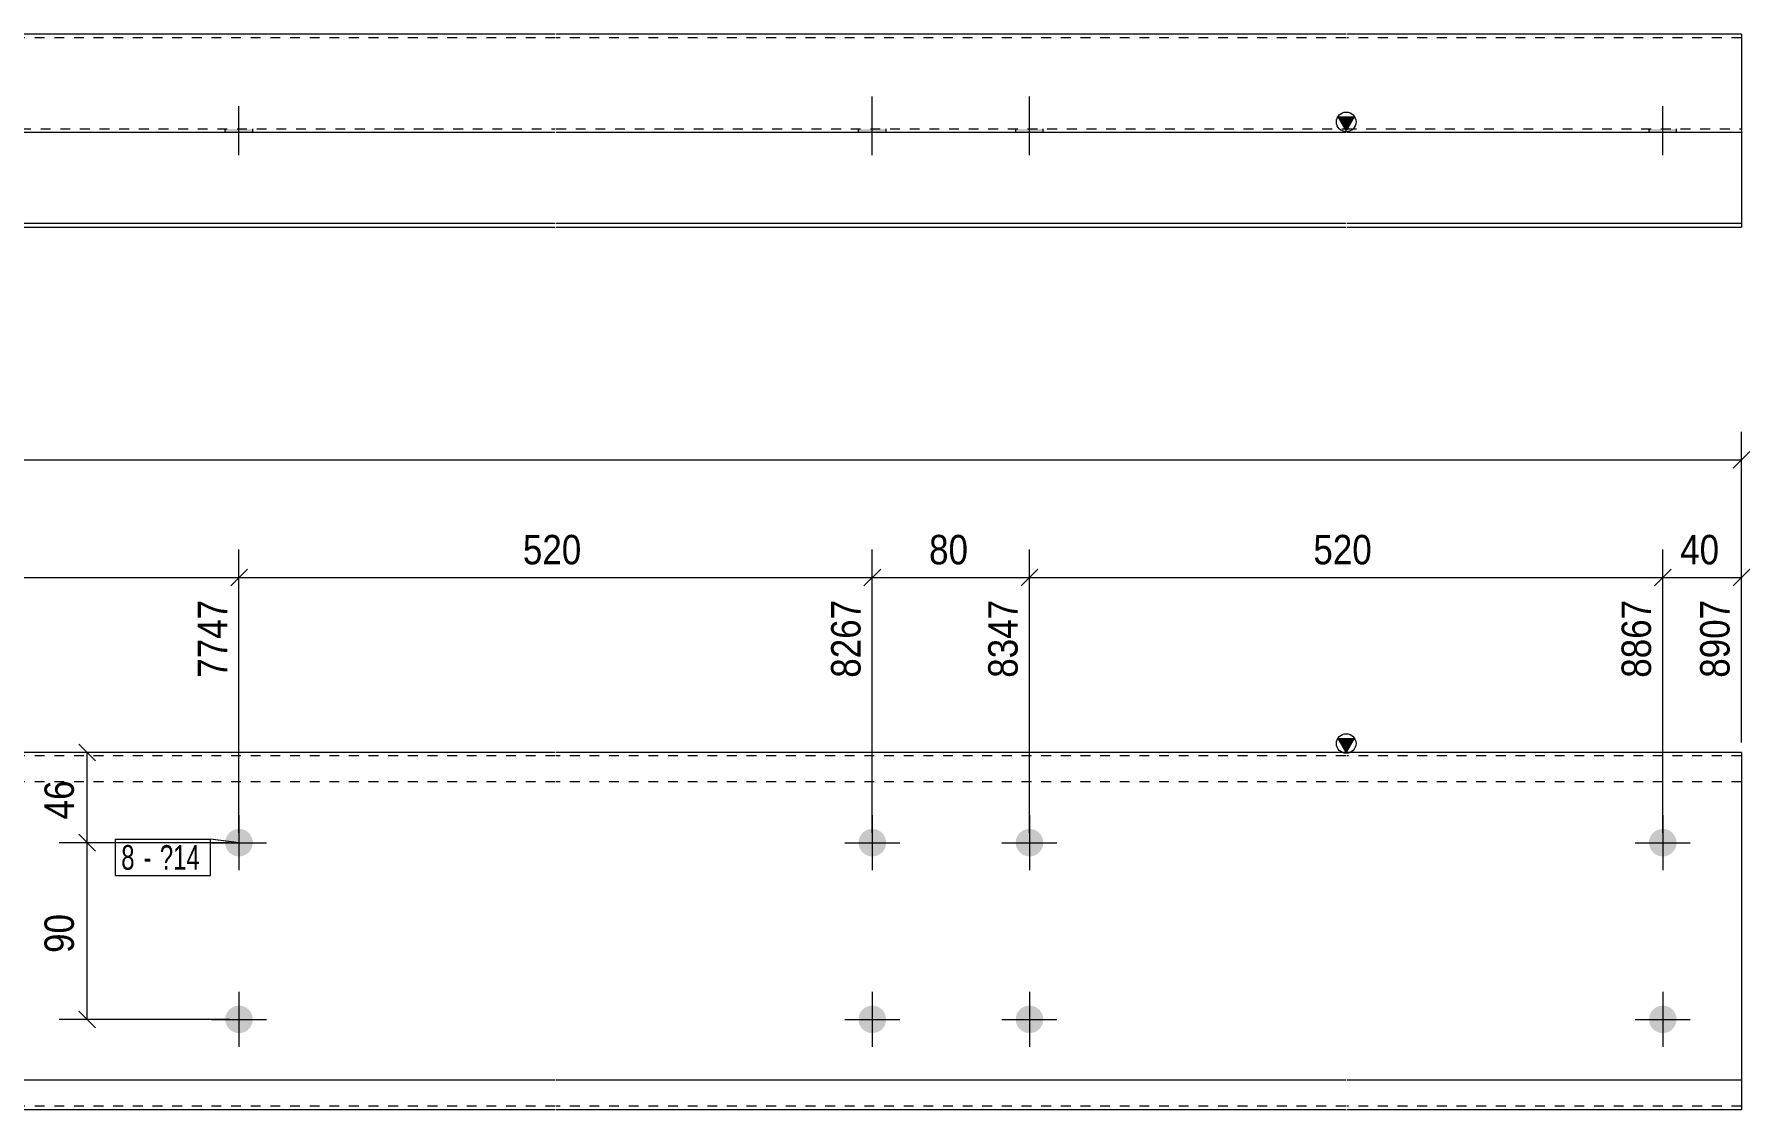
# Model space of a CAD drawing. Header units: millimetres. Extents: x 2 to 579, y 1 to 405.
# Drawn here: x 243.1 to 417.7, y 129.7 to 239.2 of the extents above; entities that cross this region are included whole.
import ezdxf

# ---------------------------------------------------------------- set-up
doc = ezdxf.new("R2010")
doc.units = ezdxf.units.MM
doc.linetypes.add('XKITLINE00', pattern=[0])
doc.linetypes.add('XKITLINE01', pattern=[4, 1, -1, 1, -1])
for name, color, linetype, lineweight in [('Bolt', 3, 'Continuous', 0), ('BoltMark', 7, 'Continuous', 0), ('Dimensions', 7, 'Continuous', 0), ('Part', 2, 'Continuous', 0)]:
    doc.layers.add(name, color=color, linetype=linetype, lineweight=lineweight)
doc.styles.add('ARIAL', font='ARIAL.TTF')
doc.styles.add('ARIAL_NARROW', font='ARIALN.TTF')

# ---------------------------------------------------------------- blocks, each defined once
blk = doc.blocks.new('*A4')
at = {"layer": 'Bolt'}
for points in [[(329.8, 156.88), (329.8, 156.84), (329.8, 156.81), (329.79, 156.77), (329.79, 156.74), (329.79, 156.7), (329.78, 156.67), (329.77, 156.64), (329.77, 156.6), (329.76, 156.57), (329.75, 156.54), (329.74, 156.5), (329.73, 156.47), (329.72, 156.44), (329.71, 156.41), (329.69, 156.37), (329.68, 156.34), (329.67, 156.31), (329.65, 156.28), (329.64, 156.25), (329.62, 156.22), (329.6, 156.19), (329.58, 156.16), (329.57, 156.13), (329.55, 156.1), (329.53, 156.08), (329.51, 156.05), (329.48, 156.02), (329.46, 156), (329.44, 155.97), (329.42, 155.94), (329.39, 155.92), (329.37, 155.9), (329.34, 155.87), (329.32, 155.85), (329.29, 155.83), (329.26, 155.81), (329.24, 155.79), (329.21, 155.77), (329.18, 155.75), (329.15, 155.73), (329.12, 155.71), (329.09, 155.69), (329.06, 155.68), (329.03, 155.66), (329, 155.64), (328.97, 155.63), (328.94, 155.62), (328.91, 155.6), (328.87, 155.59), (328.84, 155.58), (328.81, 155.57), (328.77, 155.56), (328.74, 155.55), (328.71, 155.54), (328.67, 155.54), (328.64, 155.53), (328.61, 155.53), (328.57, 155.52), (328.54, 155.52), (328.5, 155.51), (328.47, 155.51), (328.44, 155.51), (328.4, 155.51), (328.37, 155.51), (328.33, 155.51), (328.3, 155.51), (328.26, 155.52), (328.23, 155.52), (328.2, 155.53), (328.16, 155.53), (328.13, 155.54), (328.09, 155.54), (328.06, 155.55), (328.03, 155.56), (328, 155.57), (327.96, 155.58), (327.93, 155.59), (327.9, 155.6), (327.87, 155.62), (327.83, 155.63), (327.8, 155.64), (327.77, 155.66), (327.74, 155.68), (327.71, 155.69), (327.68, 155.71), (327.65, 155.73), (327.62, 155.75), (327.6, 155.77), (327.57, 155.79), (327.54, 155.81), (327.51, 155.83), (327.49, 155.85), (327.46, 155.87), (327.44, 155.9), (327.41, 155.92), (327.39, 155.94), (327.36, 155.97), (327.34, 156), (327.32, 156.02), (327.3, 156.05), (327.28, 156.08), (327.26, 156.1), (327.24, 156.13), (327.22, 156.16), (327.2, 156.19), (327.18, 156.22), (327.17, 156.25), (327.15, 156.28), (327.14, 156.31), (327.12, 156.34), (327.11, 156.37), (327.1, 156.41), (327.08, 156.44), (327.07, 156.47), (327.06, 156.5), (327.05, 156.54), (327.04, 156.57), (327.04, 156.6), (327.03, 156.64), (327.02, 156.67), (327.02, 156.7), (327.01, 156.74), (327.01, 156.77), (327.01, 156.81), (327, 156.84), (327, 156.88), (327, 156.91), (327, 156.94), (327, 156.98), (327.01, 157.01), (327.01, 157.05), (327.01, 157.08), (327.02, 157.12), (327.02, 157.15), (327.03, 157.18), (327.04, 157.22), (327.04, 157.25), (327.05, 157.28), (327.06, 157.32), (327.07, 157.35), (327.08, 157.38), (327.1, 157.41), (327.11, 157.45), (327.12, 157.48), (327.14, 157.51), (327.15, 157.54), (327.17, 157.57), (327.18, 157.6), (327.2, 157.63), (327.22, 157.66), (327.24, 157.69), (327.26, 157.72), (327.28, 157.74), (327.3, 157.77), (327.32, 157.8), (327.34, 157.82), (327.36, 157.85), (327.39, 157.88), (327.41, 157.9), (327.44, 157.92), (327.46, 157.95), (327.49, 157.97), (327.51, 157.99), (327.54, 158.01), (327.57, 158.03), (327.6, 158.05), (327.62, 158.07), (327.65, 158.09), (327.68, 158.11), (327.71, 158.13), (327.74, 158.14), (327.77, 158.16), (327.8, 158.18), (327.83, 158.19), (327.87, 158.2), (327.9, 158.22), (327.93, 158.23), (327.96, 158.24), (328, 158.25), (328.03, 158.26), (328.06, 158.27), (328.09, 158.28), (328.13, 158.28), (328.16, 158.29), (328.2, 158.29), (328.23, 158.3), (328.26, 158.3), (328.3, 158.31), (328.33, 158.31), (328.37, 158.31), (328.4, 158.31), (328.44, 158.31), (328.47, 158.31), (328.5, 158.31), (328.54, 158.3), (328.57, 158.3), (328.61, 158.29), (328.64, 158.29), (328.67, 158.28), (328.71, 158.28), (328.74, 158.27), (328.77, 158.26), (328.81, 158.25), (328.84, 158.24), (328.87, 158.23), (328.91, 158.22), (328.94, 158.2), (328.97, 158.19), (329, 158.18), (329.03, 158.16), (329.06, 158.14), (329.09, 158.13), (329.12, 158.11), (329.15, 158.09), (329.18, 158.07), (329.21, 158.05), (329.24, 158.03), (329.26, 158.01), (329.29, 157.99), (329.32, 157.97), (329.34, 157.95), (329.37, 157.92), (329.39, 157.9), (329.42, 157.88), (329.44, 157.85), (329.46, 157.82), (329.48, 157.8), (329.51, 157.77), (329.53, 157.74), (329.55, 157.72), (329.57, 157.69), (329.58, 157.66), (329.6, 157.63), (329.62, 157.6), (329.64, 157.57), (329.65, 157.54), (329.67, 157.51), (329.68, 157.48), (329.69, 157.45), (329.71, 157.41), (329.72, 157.38), (329.73, 157.35), (329.74, 157.32), (329.75, 157.28), (329.76, 157.25), (329.77, 157.22), (329.77, 157.18), (329.78, 157.15), (329.79, 157.12), (329.79, 157.08), (329.79, 157.05), (329.8, 157.01), (329.8, 156.98), (329.8, 156.94), (329.8, 156.91)], [(345.8, 156.88), (345.8, 156.84), (345.8, 156.81), (345.79, 156.77), (345.79, 156.74), (345.79, 156.7), (345.78, 156.67), (345.77, 156.64), (345.77, 156.6), (345.76, 156.57), (345.75, 156.54), (345.74, 156.5), (345.73, 156.47), (345.72, 156.44), (345.71, 156.41), (345.69, 156.37), (345.68, 156.34), (345.67, 156.31), (345.65, 156.28), (345.64, 156.25), (345.62, 156.22), (345.6, 156.19), (345.58, 156.16), (345.57, 156.13), (345.55, 156.1), (345.53, 156.08), (345.51, 156.05), (345.48, 156.02), (345.46, 156), (345.44, 155.97), (345.42, 155.94), (345.39, 155.92), (345.37, 155.9), (345.34, 155.87), (345.32, 155.85), (345.29, 155.83), (345.26, 155.81), (345.24, 155.79), (345.21, 155.77), (345.18, 155.75), (345.15, 155.73), (345.12, 155.71), (345.09, 155.69), (345.06, 155.68), (345.03, 155.66), (345, 155.64), (344.97, 155.63), (344.94, 155.62), (344.91, 155.6), (344.87, 155.59), (344.84, 155.58), (344.81, 155.57), (344.77, 155.56), (344.74, 155.55), (344.71, 155.54), (344.67, 155.54), (344.64, 155.53), (344.61, 155.53), (344.57, 155.52), (344.54, 155.52), (344.5, 155.51), (344.47, 155.51), (344.44, 155.51), (344.4, 155.51), (344.37, 155.51), (344.33, 155.51), (344.3, 155.51), (344.26, 155.52), (344.23, 155.52), (344.2, 155.53), (344.16, 155.53), (344.13, 155.54), (344.09, 155.54), (344.06, 155.55), (344.03, 155.56), (344, 155.57), (343.96, 155.58), (343.93, 155.59), (343.9, 155.6), (343.87, 155.62), (343.83, 155.63), (343.8, 155.64), (343.77, 155.66), (343.74, 155.68), (343.71, 155.69), (343.68, 155.71), (343.65, 155.73), (343.62, 155.75), (343.6, 155.77), (343.57, 155.79), (343.54, 155.81), (343.51, 155.83), (343.49, 155.85), (343.46, 155.87), (343.44, 155.9), (343.41, 155.92), (343.39, 155.94), (343.36, 155.97), (343.34, 156), (343.32, 156.02), (343.3, 156.05), (343.28, 156.08), (343.26, 156.1), (343.24, 156.13), (343.22, 156.16), (343.2, 156.19), (343.18, 156.22), (343.17, 156.25), (343.15, 156.28), (343.14, 156.31), (343.12, 156.34), (343.11, 156.37), (343.1, 156.41), (343.08, 156.44), (343.07, 156.47), (343.06, 156.5), (343.05, 156.54), (343.04, 156.57), (343.04, 156.6), (343.03, 156.64), (343.02, 156.67), (343.02, 156.7), (343.01, 156.74), (343.01, 156.77), (343.01, 156.81), (343, 156.84), (343, 156.88), (343, 156.91), (343, 156.94), (343, 156.98), (343.01, 157.01), (343.01, 157.05), (343.01, 157.08), (343.02, 157.12), (343.02, 157.15), (343.03, 157.18), (343.04, 157.22), (343.04, 157.25), (343.05, 157.28), (343.06, 157.32), (343.07, 157.35), (343.08, 157.38), (343.1, 157.41), (343.11, 157.45), (343.12, 157.48), (343.14, 157.51), (343.15, 157.54), (343.17, 157.57), (343.18, 157.6), (343.2, 157.63), (343.22, 157.66), (343.24, 157.69), (343.26, 157.72), (343.28, 157.74), (343.3, 157.77), (343.32, 157.8), (343.34, 157.82), (343.36, 157.85), (343.39, 157.88), (343.41, 157.9), (343.44, 157.92), (343.46, 157.95), (343.49, 157.97), (343.51, 157.99), (343.54, 158.01), (343.57, 158.03), (343.6, 158.05), (343.62, 158.07), (343.65, 158.09), (343.68, 158.11), (343.71, 158.13), (343.74, 158.14), (343.77, 158.16), (343.8, 158.18), (343.83, 158.19), (343.87, 158.2), (343.9, 158.22), (343.93, 158.23), (343.96, 158.24), (344, 158.25), (344.03, 158.26), (344.06, 158.27), (344.09, 158.28), (344.13, 158.28), (344.16, 158.29), (344.2, 158.29), (344.23, 158.3), (344.26, 158.3), (344.3, 158.31), (344.33, 158.31), (344.37, 158.31), (344.4, 158.31), (344.44, 158.31), (344.47, 158.31), (344.5, 158.31), (344.54, 158.3), (344.57, 158.3), (344.61, 158.29), (344.64, 158.29), (344.67, 158.28), (344.71, 158.28), (344.74, 158.27), (344.77, 158.26), (344.81, 158.25), (344.84, 158.24), (344.87, 158.23), (344.91, 158.22), (344.94, 158.2), (344.97, 158.19), (345, 158.18), (345.03, 158.16), (345.06, 158.14), (345.09, 158.13), (345.12, 158.11), (345.15, 158.09), (345.18, 158.07), (345.21, 158.05), (345.24, 158.03), (345.26, 158.01), (345.29, 157.99), (345.32, 157.97), (345.34, 157.95), (345.37, 157.92), (345.39, 157.9), (345.42, 157.88), (345.44, 157.85), (345.46, 157.82), (345.48, 157.8), (345.51, 157.77), (345.53, 157.74), (345.55, 157.72), (345.57, 157.69), (345.58, 157.66), (345.6, 157.63), (345.62, 157.6), (345.64, 157.57), (345.65, 157.54), (345.67, 157.51), (345.68, 157.48), (345.69, 157.45), (345.71, 157.41), (345.72, 157.38), (345.73, 157.35), (345.74, 157.32), (345.75, 157.28), (345.76, 157.25), (345.77, 157.22), (345.77, 157.18), (345.78, 157.15), (345.79, 157.12), (345.79, 157.08), (345.79, 157.05), (345.8, 157.01), (345.8, 156.98), (345.8, 156.94), (345.8, 156.91)], [(329.8, 138.88), (329.8, 138.84), (329.8, 138.81), (329.79, 138.77), (329.79, 138.74), (329.79, 138.7), (329.78, 138.67), (329.77, 138.64), (329.77, 138.6), (329.76, 138.57), (329.75, 138.54), (329.74, 138.5), (329.73, 138.47), (329.72, 138.44), (329.71, 138.41), (329.69, 138.37), (329.68, 138.34), (329.67, 138.31), (329.65, 138.28), (329.64, 138.25), (329.62, 138.22), (329.6, 138.19), (329.58, 138.16), (329.57, 138.13), (329.55, 138.1), (329.53, 138.08), (329.51, 138.05), (329.48, 138.02), (329.46, 138), (329.44, 137.97), (329.42, 137.94), (329.39, 137.92), (329.37, 137.9), (329.34, 137.87), (329.32, 137.85), (329.29, 137.83), (329.26, 137.81), (329.24, 137.79), (329.21, 137.77), (329.18, 137.75), (329.15, 137.73), (329.12, 137.71), (329.09, 137.69), (329.06, 137.68), (329.03, 137.66), (329, 137.64), (328.97, 137.63), (328.94, 137.62), (328.91, 137.6), (328.87, 137.59), (328.84, 137.58), (328.81, 137.57), (328.77, 137.56), (328.74, 137.55), (328.71, 137.54), (328.67, 137.54), (328.64, 137.53), (328.61, 137.53), (328.57, 137.52), (328.54, 137.52), (328.5, 137.51), (328.47, 137.51), (328.44, 137.51), (328.4, 137.51), (328.37, 137.51), (328.33, 137.51), (328.3, 137.51), (328.26, 137.52), (328.23, 137.52), (328.2, 137.53), (328.16, 137.53), (328.13, 137.54), (328.09, 137.54), (328.06, 137.55), (328.03, 137.56), (328, 137.57), (327.96, 137.58), (327.93, 137.59), (327.9, 137.6), (327.87, 137.62), (327.83, 137.63), (327.8, 137.64), (327.77, 137.66), (327.74, 137.68), (327.71, 137.69), (327.68, 137.71), (327.65, 137.73), (327.62, 137.75), (327.6, 137.77), (327.57, 137.79), (327.54, 137.81), (327.51, 137.83), (327.49, 137.85), (327.46, 137.87), (327.44, 137.9), (327.41, 137.92), (327.39, 137.94), (327.36, 137.97), (327.34, 138), (327.32, 138.02), (327.3, 138.05), (327.28, 138.08), (327.26, 138.1), (327.24, 138.13), (327.22, 138.16), (327.2, 138.19), (327.18, 138.22), (327.17, 138.25), (327.15, 138.28), (327.14, 138.31), (327.12, 138.34), (327.11, 138.37), (327.1, 138.41), (327.08, 138.44), (327.07, 138.47), (327.06, 138.5), (327.05, 138.54), (327.04, 138.57), (327.04, 138.6), (327.03, 138.64), (327.02, 138.67), (327.02, 138.7), (327.01, 138.74), (327.01, 138.77), (327.01, 138.81), (327, 138.84), (327, 138.88), (327, 138.91), (327, 138.94), (327, 138.98), (327.01, 139.01), (327.01, 139.05), (327.01, 139.08), (327.02, 139.12), (327.02, 139.15), (327.03, 139.18), (327.04, 139.22), (327.04, 139.25), (327.05, 139.28), (327.06, 139.32), (327.07, 139.35), (327.08, 139.38), (327.1, 139.41), (327.11, 139.45), (327.12, 139.48), (327.14, 139.51), (327.15, 139.54), (327.17, 139.57), (327.18, 139.6), (327.2, 139.63), (327.22, 139.66), (327.24, 139.69), (327.26, 139.72), (327.28, 139.74), (327.3, 139.77), (327.32, 139.8), (327.34, 139.82), (327.36, 139.85), (327.39, 139.88), (327.41, 139.9), (327.44, 139.92), (327.46, 139.95), (327.49, 139.97), (327.51, 139.99), (327.54, 140.01), (327.57, 140.03), (327.6, 140.05), (327.62, 140.07), (327.65, 140.09), (327.68, 140.11), (327.71, 140.13), (327.74, 140.14), (327.77, 140.16), (327.8, 140.18), (327.83, 140.19), (327.87, 140.2), (327.9, 140.22), (327.93, 140.23), (327.96, 140.24), (328, 140.25), (328.03, 140.26), (328.06, 140.27), (328.09, 140.28), (328.13, 140.28), (328.16, 140.29), (328.2, 140.29), (328.23, 140.3), (328.26, 140.3), (328.3, 140.31), (328.33, 140.31), (328.37, 140.31), (328.4, 140.31), (328.44, 140.31), (328.47, 140.31), (328.5, 140.31), (328.54, 140.3), (328.57, 140.3), (328.61, 140.29), (328.64, 140.29), (328.67, 140.28), (328.71, 140.28), (328.74, 140.27), (328.77, 140.26), (328.81, 140.25), (328.84, 140.24), (328.87, 140.23), (328.91, 140.22), (328.94, 140.2), (328.97, 140.19), (329, 140.18), (329.03, 140.16), (329.06, 140.14), (329.09, 140.13), (329.12, 140.11), (329.15, 140.09), (329.18, 140.07), (329.21, 140.05), (329.24, 140.03), (329.26, 140.01), (329.29, 139.99), (329.32, 139.97), (329.34, 139.95), (329.37, 139.92), (329.39, 139.9), (329.42, 139.88), (329.44, 139.85), (329.46, 139.82), (329.48, 139.8), (329.51, 139.77), (329.53, 139.74), (329.55, 139.72), (329.57, 139.69), (329.58, 139.66), (329.6, 139.63), (329.62, 139.6), (329.64, 139.57), (329.65, 139.54), (329.67, 139.51), (329.68, 139.48), (329.69, 139.45), (329.71, 139.41), (329.72, 139.38), (329.73, 139.35), (329.74, 139.32), (329.75, 139.28), (329.76, 139.25), (329.77, 139.22), (329.77, 139.18), (329.78, 139.15), (329.79, 139.12), (329.79, 139.08), (329.79, 139.05), (329.8, 139.01), (329.8, 138.98), (329.8, 138.94), (329.8, 138.91)], [(345.8, 138.88), (345.8, 138.84), (345.8, 138.81), (345.79, 138.77), (345.79, 138.74), (345.79, 138.7), (345.78, 138.67), (345.77, 138.64), (345.77, 138.6), (345.76, 138.57), (345.75, 138.54), (345.74, 138.5), (345.73, 138.47), (345.72, 138.44), (345.71, 138.41), (345.69, 138.37), (345.68, 138.34), (345.67, 138.31), (345.65, 138.28), (345.64, 138.25), (345.62, 138.22), (345.6, 138.19), (345.58, 138.16), (345.57, 138.13), (345.55, 138.1), (345.53, 138.08), (345.51, 138.05), (345.48, 138.02), (345.46, 138), (345.44, 137.97), (345.42, 137.94), (345.39, 137.92), (345.37, 137.9), (345.34, 137.87), (345.32, 137.85), (345.29, 137.83), (345.26, 137.81), (345.24, 137.79), (345.21, 137.77), (345.18, 137.75), (345.15, 137.73), (345.12, 137.71), (345.09, 137.69), (345.06, 137.68), (345.03, 137.66), (345, 137.64), (344.97, 137.63), (344.94, 137.62), (344.91, 137.6), (344.87, 137.59), (344.84, 137.58), (344.81, 137.57), (344.77, 137.56), (344.74, 137.55), (344.71, 137.54), (344.67, 137.54), (344.64, 137.53), (344.61, 137.53), (344.57, 137.52), (344.54, 137.52), (344.5, 137.51), (344.47, 137.51), (344.44, 137.51), (344.4, 137.51), (344.37, 137.51), (344.33, 137.51), (344.3, 137.51), (344.26, 137.52), (344.23, 137.52), (344.2, 137.53), (344.16, 137.53), (344.13, 137.54), (344.09, 137.54), (344.06, 137.55), (344.03, 137.56), (344, 137.57), (343.96, 137.58), (343.93, 137.59), (343.9, 137.6), (343.87, 137.62), (343.83, 137.63), (343.8, 137.64), (343.77, 137.66), (343.74, 137.68), (343.71, 137.69), (343.68, 137.71), (343.65, 137.73), (343.62, 137.75), (343.6, 137.77), (343.57, 137.79), (343.54, 137.81), (343.51, 137.83), (343.49, 137.85), (343.46, 137.87), (343.44, 137.9), (343.41, 137.92), (343.39, 137.94), (343.36, 137.97), (343.34, 138), (343.32, 138.02), (343.3, 138.05), (343.28, 138.08), (343.26, 138.1), (343.24, 138.13), (343.22, 138.16), (343.2, 138.19), (343.18, 138.22), (343.17, 138.25), (343.15, 138.28), (343.14, 138.31), (343.12, 138.34), (343.11, 138.37), (343.1, 138.41), (343.08, 138.44), (343.07, 138.47), (343.06, 138.5), (343.05, 138.54), (343.04, 138.57), (343.04, 138.6), (343.03, 138.64), (343.02, 138.67), (343.02, 138.7), (343.01, 138.74), (343.01, 138.77), (343.01, 138.81), (343, 138.84), (343, 138.88), (343, 138.91), (343, 138.94), (343, 138.98), (343.01, 139.01), (343.01, 139.05), (343.01, 139.08), (343.02, 139.12), (343.02, 139.15), (343.03, 139.18), (343.04, 139.22), (343.04, 139.25), (343.05, 139.28), (343.06, 139.32), (343.07, 139.35), (343.08, 139.38), (343.1, 139.41), (343.11, 139.45), (343.12, 139.48), (343.14, 139.51), (343.15, 139.54), (343.17, 139.57), (343.18, 139.6), (343.2, 139.63), (343.22, 139.66), (343.24, 139.69), (343.26, 139.72), (343.28, 139.74), (343.3, 139.77), (343.32, 139.8), (343.34, 139.82), (343.36, 139.85), (343.39, 139.88), (343.41, 139.9), (343.44, 139.92), (343.46, 139.95), (343.49, 139.97), (343.51, 139.99), (343.54, 140.01), (343.57, 140.03), (343.6, 140.05), (343.62, 140.07), (343.65, 140.09), (343.68, 140.11), (343.71, 140.13), (343.74, 140.14), (343.77, 140.16), (343.8, 140.18), (343.83, 140.19), (343.87, 140.2), (343.9, 140.22), (343.93, 140.23), (343.96, 140.24), (344, 140.25), (344.03, 140.26), (344.06, 140.27), (344.09, 140.28), (344.13, 140.28), (344.16, 140.29), (344.2, 140.29), (344.23, 140.3), (344.26, 140.3), (344.3, 140.31), (344.33, 140.31), (344.37, 140.31), (344.4, 140.31), (344.44, 140.31), (344.47, 140.31), (344.5, 140.31), (344.54, 140.3), (344.57, 140.3), (344.61, 140.29), (344.64, 140.29), (344.67, 140.28), (344.71, 140.28), (344.74, 140.27), (344.77, 140.26), (344.81, 140.25), (344.84, 140.24), (344.87, 140.23), (344.91, 140.22), (344.94, 140.2), (344.97, 140.19), (345, 140.18), (345.03, 140.16), (345.06, 140.14), (345.09, 140.13), (345.12, 140.11), (345.15, 140.09), (345.18, 140.07), (345.21, 140.05), (345.24, 140.03), (345.26, 140.01), (345.29, 139.99), (345.32, 139.97), (345.34, 139.95), (345.37, 139.92), (345.39, 139.9), (345.42, 139.88), (345.44, 139.85), (345.46, 139.82), (345.48, 139.8), (345.51, 139.77), (345.53, 139.74), (345.55, 139.72), (345.57, 139.69), (345.58, 139.66), (345.6, 139.63), (345.62, 139.6), (345.64, 139.57), (345.65, 139.54), (345.67, 139.51), (345.68, 139.48), (345.69, 139.45), (345.71, 139.41), (345.72, 139.38), (345.73, 139.35), (345.74, 139.32), (345.75, 139.28), (345.76, 139.25), (345.77, 139.22), (345.77, 139.18), (345.78, 139.15), (345.79, 139.12), (345.79, 139.08), (345.79, 139.05), (345.8, 139.01), (345.8, 138.98), (345.8, 138.94), (345.8, 138.91)]]:
    blk.add_hatch(color=3, dxfattribs=at).paths.add_polyline_path(points, flags=17)
at = {"layer": 'Bolt', "color": 3, "linetype": 'XKITLINE00', "lineweight": 0}
for p, q in [((328.4, 159.71), (328.4, 154.11)), ((344.4, 159.71), (344.4, 154.11)), ((325.6, 156.91), (331.2, 156.91)), ((341.6, 156.91), (347.2, 156.91)), ((328.4, 141.71), (328.4, 136.11)), ((344.4, 141.71), (344.4, 136.11)), ((325.6, 138.91), (331.2, 138.91)), ((341.6, 138.91), (347.2, 138.91))]:
    blk.add_line(p, q, dxfattribs=at)
blk = doc.blocks.new('*A5')
at = {"layer": 'Bolt'}
for points in [[(265.31, 156.88), (265.31, 156.84), (265.31, 156.81), (265.31, 156.77), (265.3, 156.74), (265.3, 156.7), (265.29, 156.67), (265.29, 156.64), (265.28, 156.6), (265.27, 156.57), (265.26, 156.54), (265.25, 156.5), (265.24, 156.47), (265.23, 156.44), (265.22, 156.41), (265.21, 156.37), (265.19, 156.34), (265.18, 156.31), (265.16, 156.28), (265.15, 156.25), (265.13, 156.22), (265.11, 156.19), (265.1, 156.16), (265.08, 156.13), (265.06, 156.1), (265.04, 156.08), (265.02, 156.05), (265, 156.02), (264.97, 156), (264.95, 155.97), (264.93, 155.94), (264.9, 155.92), (264.88, 155.9), (264.85, 155.87), (264.83, 155.85), (264.8, 155.83), (264.77, 155.81), (264.75, 155.79), (264.72, 155.77), (264.69, 155.75), (264.66, 155.73), (264.63, 155.71), (264.6, 155.69), (264.57, 155.68), (264.54, 155.66), (264.51, 155.64), (264.48, 155.63), (264.45, 155.62), (264.42, 155.6), (264.39, 155.59), (264.35, 155.58), (264.32, 155.57), (264.29, 155.56), (264.25, 155.55), (264.22, 155.54), (264.19, 155.54), (264.15, 155.53), (264.12, 155.53), (264.08, 155.52), (264.05, 155.52), (264.02, 155.51), (263.98, 155.51), (263.95, 155.51), (263.91, 155.51), (263.88, 155.51), (263.84, 155.51), (263.81, 155.51), (263.78, 155.52), (263.74, 155.52), (263.71, 155.53), (263.67, 155.53), (263.64, 155.54), (263.61, 155.54), (263.57, 155.55), (263.54, 155.56), (263.51, 155.57), (263.47, 155.58), (263.44, 155.59), (263.41, 155.6), (263.38, 155.62), (263.35, 155.63), (263.31, 155.64), (263.28, 155.66), (263.25, 155.68), (263.22, 155.69), (263.19, 155.71), (263.16, 155.73), (263.14, 155.75), (263.11, 155.77), (263.08, 155.79), (263.05, 155.81), (263.03, 155.83), (263, 155.85), (262.97, 155.87), (262.95, 155.9), (262.92, 155.92), (262.9, 155.94), (262.88, 155.97), (262.85, 156), (262.83, 156.02), (262.81, 156.05), (262.79, 156.08), (262.77, 156.1), (262.75, 156.13), (262.73, 156.16), (262.71, 156.19), (262.7, 156.22), (262.68, 156.25), (262.66, 156.28), (262.65, 156.31), (262.63, 156.34), (262.62, 156.37), (262.61, 156.41), (262.6, 156.44), (262.58, 156.47), (262.57, 156.5), (262.56, 156.54), (262.56, 156.57), (262.55, 156.6), (262.54, 156.64), (262.53, 156.67), (262.53, 156.7), (262.52, 156.74), (262.52, 156.77), (262.52, 156.81), (262.52, 156.84), (262.51, 156.88), (262.51, 156.91), (262.51, 156.94), (262.52, 156.98), (262.52, 157.01), (262.52, 157.05), (262.52, 157.08), (262.53, 157.12), (262.53, 157.15), (262.54, 157.18), (262.55, 157.22), (262.56, 157.25), (262.56, 157.28), (262.57, 157.32), (262.58, 157.35), (262.6, 157.38), (262.61, 157.41), (262.62, 157.45), (262.63, 157.48), (262.65, 157.51), (262.66, 157.54), (262.68, 157.57), (262.7, 157.6), (262.71, 157.63), (262.73, 157.66), (262.75, 157.69), (262.77, 157.72), (262.79, 157.74), (262.81, 157.77), (262.83, 157.8), (262.85, 157.82), (262.88, 157.85), (262.9, 157.88), (262.92, 157.9), (262.95, 157.92), (262.97, 157.95), (263, 157.97), (263.03, 157.99), (263.05, 158.01), (263.08, 158.03), (263.11, 158.05), (263.14, 158.07), (263.16, 158.09), (263.19, 158.11), (263.22, 158.13), (263.25, 158.14), (263.28, 158.16), (263.31, 158.18), (263.35, 158.19), (263.38, 158.2), (263.41, 158.22), (263.44, 158.23), (263.47, 158.24), (263.51, 158.25), (263.54, 158.26), (263.57, 158.27), (263.61, 158.28), (263.64, 158.28), (263.67, 158.29), (263.71, 158.29), (263.74, 158.3), (263.78, 158.3), (263.81, 158.31), (263.84, 158.31), (263.88, 158.31), (263.91, 158.31), (263.95, 158.31), (263.98, 158.31), (264.02, 158.31), (264.05, 158.3), (264.08, 158.3), (264.12, 158.29), (264.15, 158.29), (264.19, 158.28), (264.22, 158.28), (264.25, 158.27), (264.29, 158.26), (264.32, 158.25), (264.35, 158.24), (264.39, 158.23), (264.42, 158.22), (264.45, 158.2), (264.48, 158.19), (264.51, 158.18), (264.54, 158.16), (264.57, 158.14), (264.6, 158.13), (264.63, 158.11), (264.66, 158.09), (264.69, 158.07), (264.72, 158.05), (264.75, 158.03), (264.77, 158.01), (264.8, 157.99), (264.83, 157.97), (264.85, 157.95), (264.88, 157.92), (264.9, 157.9), (264.93, 157.88), (264.95, 157.85), (264.97, 157.82), (265, 157.8), (265.02, 157.77), (265.04, 157.74), (265.06, 157.72), (265.08, 157.69), (265.1, 157.66), (265.11, 157.63), (265.13, 157.6), (265.15, 157.57), (265.16, 157.54), (265.18, 157.51), (265.19, 157.48), (265.21, 157.45), (265.22, 157.41), (265.23, 157.38), (265.24, 157.35), (265.25, 157.32), (265.26, 157.28), (265.27, 157.25), (265.28, 157.22), (265.29, 157.18), (265.29, 157.15), (265.3, 157.12), (265.3, 157.08), (265.31, 157.05), (265.31, 157.01), (265.31, 156.98), (265.31, 156.94), (265.31, 156.91)], [(410.29, 156.88), (410.29, 156.84), (410.29, 156.81), (410.28, 156.77), (410.28, 156.74), (410.27, 156.7), (410.27, 156.67), (410.26, 156.64), (410.26, 156.6), (410.25, 156.57), (410.24, 156.54), (410.23, 156.5), (410.22, 156.47), (410.21, 156.44), (410.2, 156.41), (410.18, 156.37), (410.17, 156.34), (410.15, 156.31), (410.14, 156.28), (410.12, 156.25), (410.11, 156.22), (410.09, 156.19), (410.07, 156.16), (410.05, 156.13), (410.03, 156.1), (410.01, 156.08), (409.99, 156.05), (409.97, 156.02), (409.95, 156), (409.93, 155.97), (409.9, 155.94), (409.88, 155.92), (409.85, 155.9), (409.83, 155.87), (409.8, 155.85), (409.78, 155.83), (409.75, 155.81), (409.72, 155.79), (409.7, 155.77), (409.67, 155.75), (409.64, 155.73), (409.61, 155.71), (409.58, 155.69), (409.55, 155.68), (409.52, 155.66), (409.49, 155.64), (409.46, 155.63), (409.43, 155.62), (409.39, 155.6), (409.36, 155.59), (409.33, 155.58), (409.3, 155.57), (409.26, 155.56), (409.23, 155.55), (409.2, 155.54), (409.16, 155.54), (409.13, 155.53), (409.09, 155.53), (409.06, 155.52), (409.03, 155.52), (408.99, 155.51), (408.96, 155.51), (408.92, 155.51), (408.89, 155.51), (408.85, 155.51), (408.82, 155.51), (408.79, 155.51), (408.75, 155.52), (408.72, 155.52), (408.68, 155.53), (408.65, 155.53), (408.62, 155.54), (408.58, 155.54), (408.55, 155.55), (408.52, 155.56), (408.48, 155.57), (408.45, 155.58), (408.42, 155.59), (408.39, 155.6), (408.35, 155.62), (408.32, 155.63), (408.29, 155.64), (408.26, 155.66), (408.23, 155.68), (408.2, 155.69), (408.17, 155.71), (408.14, 155.73), (408.11, 155.75), (408.08, 155.77), (408.06, 155.79), (408.03, 155.81), (408, 155.83), (407.97, 155.85), (407.95, 155.87), (407.92, 155.9), (407.9, 155.92), (407.88, 155.94), (407.85, 155.97), (407.83, 156), (407.81, 156.02), (407.79, 156.05), (407.76, 156.08), (407.74, 156.1), (407.73, 156.13), (407.71, 156.16), (407.69, 156.19), (407.67, 156.22), (407.65, 156.25), (407.64, 156.28), (407.62, 156.31), (407.61, 156.34), (407.6, 156.37), (407.58, 156.41), (407.57, 156.44), (407.56, 156.47), (407.55, 156.5), (407.54, 156.54), (407.53, 156.57), (407.52, 156.6), (407.52, 156.64), (407.51, 156.67), (407.5, 156.7), (407.5, 156.74), (407.5, 156.77), (407.49, 156.81), (407.49, 156.84), (407.49, 156.88), (407.49, 156.91), (407.49, 156.94), (407.49, 156.98), (407.49, 157.01), (407.5, 157.05), (407.5, 157.08), (407.5, 157.12), (407.51, 157.15), (407.52, 157.18), (407.52, 157.22), (407.53, 157.25), (407.54, 157.28), (407.55, 157.32), (407.56, 157.35), (407.57, 157.38), (407.58, 157.41), (407.6, 157.45), (407.61, 157.48), (407.62, 157.51), (407.64, 157.54), (407.65, 157.57), (407.67, 157.6), (407.69, 157.63), (407.71, 157.66), (407.73, 157.69), (407.74, 157.72), (407.76, 157.74), (407.79, 157.77), (407.81, 157.8), (407.83, 157.82), (407.85, 157.85), (407.88, 157.88), (407.9, 157.9), (407.92, 157.92), (407.95, 157.95), (407.97, 157.97), (408, 157.99), (408.03, 158.01), (408.06, 158.03), (408.08, 158.05), (408.11, 158.07), (408.14, 158.09), (408.17, 158.11), (408.2, 158.13), (408.23, 158.14), (408.26, 158.16), (408.29, 158.18), (408.32, 158.19), (408.35, 158.2), (408.39, 158.22), (408.42, 158.23), (408.45, 158.24), (408.48, 158.25), (408.52, 158.26), (408.55, 158.27), (408.58, 158.28), (408.62, 158.28), (408.65, 158.29), (408.68, 158.29), (408.72, 158.3), (408.75, 158.3), (408.79, 158.31), (408.82, 158.31), (408.85, 158.31), (408.89, 158.31), (408.92, 158.31), (408.96, 158.31), (408.99, 158.31), (409.03, 158.3), (409.06, 158.3), (409.09, 158.29), (409.13, 158.29), (409.16, 158.28), (409.2, 158.28), (409.23, 158.27), (409.26, 158.26), (409.3, 158.25), (409.33, 158.24), (409.36, 158.23), (409.39, 158.22), (409.43, 158.2), (409.46, 158.19), (409.49, 158.18), (409.52, 158.16), (409.55, 158.14), (409.58, 158.13), (409.61, 158.11), (409.64, 158.09), (409.67, 158.07), (409.7, 158.05), (409.72, 158.03), (409.75, 158.01), (409.78, 157.99), (409.8, 157.97), (409.83, 157.95), (409.85, 157.92), (409.88, 157.9), (409.9, 157.88), (409.93, 157.85), (409.95, 157.82), (409.97, 157.8), (409.99, 157.77), (410.01, 157.74), (410.03, 157.72), (410.05, 157.69), (410.07, 157.66), (410.09, 157.63), (410.11, 157.6), (410.12, 157.57), (410.14, 157.54), (410.15, 157.51), (410.17, 157.48), (410.18, 157.45), (410.2, 157.41), (410.21, 157.38), (410.22, 157.35), (410.23, 157.32), (410.24, 157.28), (410.25, 157.25), (410.26, 157.22), (410.26, 157.18), (410.27, 157.15), (410.27, 157.12), (410.28, 157.08), (410.28, 157.05), (410.29, 157.01), (410.29, 156.98), (410.29, 156.94), (410.29, 156.91)], [(265.31, 138.88), (265.31, 138.84), (265.31, 138.81), (265.31, 138.77), (265.3, 138.74), (265.3, 138.7), (265.29, 138.67), (265.29, 138.64), (265.28, 138.6), (265.27, 138.57), (265.26, 138.54), (265.25, 138.5), (265.24, 138.47), (265.23, 138.44), (265.22, 138.41), (265.21, 138.37), (265.19, 138.34), (265.18, 138.31), (265.16, 138.28), (265.15, 138.25), (265.13, 138.22), (265.11, 138.19), (265.1, 138.16), (265.08, 138.13), (265.06, 138.1), (265.04, 138.08), (265.02, 138.05), (265, 138.02), (264.97, 138), (264.95, 137.97), (264.93, 137.94), (264.9, 137.92), (264.88, 137.9), (264.85, 137.87), (264.83, 137.85), (264.8, 137.83), (264.77, 137.81), (264.75, 137.79), (264.72, 137.77), (264.69, 137.75), (264.66, 137.73), (264.63, 137.71), (264.6, 137.69), (264.57, 137.68), (264.54, 137.66), (264.51, 137.64), (264.48, 137.63), (264.45, 137.62), (264.42, 137.6), (264.39, 137.59), (264.35, 137.58), (264.32, 137.57), (264.29, 137.56), (264.25, 137.55), (264.22, 137.54), (264.19, 137.54), (264.15, 137.53), (264.12, 137.53), (264.08, 137.52), (264.05, 137.52), (264.02, 137.51), (263.98, 137.51), (263.95, 137.51), (263.91, 137.51), (263.88, 137.51), (263.84, 137.51), (263.81, 137.51), (263.78, 137.52), (263.74, 137.52), (263.71, 137.53), (263.67, 137.53), (263.64, 137.54), (263.61, 137.54), (263.57, 137.55), (263.54, 137.56), (263.51, 137.57), (263.47, 137.58), (263.44, 137.59), (263.41, 137.6), (263.38, 137.62), (263.35, 137.63), (263.31, 137.64), (263.28, 137.66), (263.25, 137.68), (263.22, 137.69), (263.19, 137.71), (263.16, 137.73), (263.14, 137.75), (263.11, 137.77), (263.08, 137.79), (263.05, 137.81), (263.03, 137.83), (263, 137.85), (262.97, 137.87), (262.95, 137.9), (262.92, 137.92), (262.9, 137.94), (262.88, 137.97), (262.85, 138), (262.83, 138.02), (262.81, 138.05), (262.79, 138.08), (262.77, 138.1), (262.75, 138.13), (262.73, 138.16), (262.71, 138.19), (262.7, 138.22), (262.68, 138.25), (262.66, 138.28), (262.65, 138.31), (262.63, 138.34), (262.62, 138.37), (262.61, 138.41), (262.6, 138.44), (262.58, 138.47), (262.57, 138.5), (262.56, 138.54), (262.56, 138.57), (262.55, 138.6), (262.54, 138.64), (262.53, 138.67), (262.53, 138.7), (262.52, 138.74), (262.52, 138.77), (262.52, 138.81), (262.52, 138.84), (262.51, 138.88), (262.51, 138.91), (262.51, 138.94), (262.52, 138.98), (262.52, 139.01), (262.52, 139.05), (262.52, 139.08), (262.53, 139.12), (262.53, 139.15), (262.54, 139.18), (262.55, 139.22), (262.56, 139.25), (262.56, 139.28), (262.57, 139.32), (262.58, 139.35), (262.6, 139.38), (262.61, 139.41), (262.62, 139.45), (262.63, 139.48), (262.65, 139.51), (262.66, 139.54), (262.68, 139.57), (262.7, 139.6), (262.71, 139.63), (262.73, 139.66), (262.75, 139.69), (262.77, 139.72), (262.79, 139.74), (262.81, 139.77), (262.83, 139.8), (262.85, 139.82), (262.88, 139.85), (262.9, 139.88), (262.92, 139.9), (262.95, 139.92), (262.97, 139.95), (263, 139.97), (263.03, 139.99), (263.05, 140.01), (263.08, 140.03), (263.11, 140.05), (263.14, 140.07), (263.16, 140.09), (263.19, 140.11), (263.22, 140.13), (263.25, 140.14), (263.28, 140.16), (263.31, 140.18), (263.35, 140.19), (263.38, 140.2), (263.41, 140.22), (263.44, 140.23), (263.47, 140.24), (263.51, 140.25), (263.54, 140.26), (263.57, 140.27), (263.61, 140.28), (263.64, 140.28), (263.67, 140.29), (263.71, 140.29), (263.74, 140.3), (263.78, 140.3), (263.81, 140.31), (263.84, 140.31), (263.88, 140.31), (263.91, 140.31), (263.95, 140.31), (263.98, 140.31), (264.02, 140.31), (264.05, 140.3), (264.08, 140.3), (264.12, 140.29), (264.15, 140.29), (264.19, 140.28), (264.22, 140.28), (264.25, 140.27), (264.29, 140.26), (264.32, 140.25), (264.35, 140.24), (264.39, 140.23), (264.42, 140.22), (264.45, 140.2), (264.48, 140.19), (264.51, 140.18), (264.54, 140.16), (264.57, 140.14), (264.6, 140.13), (264.63, 140.11), (264.66, 140.09), (264.69, 140.07), (264.72, 140.05), (264.75, 140.03), (264.77, 140.01), (264.8, 139.99), (264.83, 139.97), (264.85, 139.95), (264.88, 139.92), (264.9, 139.9), (264.93, 139.88), (264.95, 139.85), (264.97, 139.82), (265, 139.8), (265.02, 139.77), (265.04, 139.74), (265.06, 139.72), (265.08, 139.69), (265.1, 139.66), (265.11, 139.63), (265.13, 139.6), (265.15, 139.57), (265.16, 139.54), (265.18, 139.51), (265.19, 139.48), (265.21, 139.45), (265.22, 139.41), (265.23, 139.38), (265.24, 139.35), (265.25, 139.32), (265.26, 139.28), (265.27, 139.25), (265.28, 139.22), (265.29, 139.18), (265.29, 139.15), (265.3, 139.12), (265.3, 139.08), (265.31, 139.05), (265.31, 139.01), (265.31, 138.98), (265.31, 138.94), (265.31, 138.91)], [(410.29, 138.88), (410.29, 138.84), (410.29, 138.81), (410.28, 138.77), (410.28, 138.74), (410.27, 138.7), (410.27, 138.67), (410.26, 138.64), (410.26, 138.6), (410.25, 138.57), (410.24, 138.54), (410.23, 138.5), (410.22, 138.47), (410.21, 138.44), (410.2, 138.41), (410.18, 138.37), (410.17, 138.34), (410.15, 138.31), (410.14, 138.28), (410.12, 138.25), (410.11, 138.22), (410.09, 138.19), (410.07, 138.16), (410.05, 138.13), (410.03, 138.1), (410.01, 138.08), (409.99, 138.05), (409.97, 138.02), (409.95, 138), (409.93, 137.97), (409.9, 137.94), (409.88, 137.92), (409.85, 137.9), (409.83, 137.87), (409.8, 137.85), (409.78, 137.83), (409.75, 137.81), (409.72, 137.79), (409.7, 137.77), (409.67, 137.75), (409.64, 137.73), (409.61, 137.71), (409.58, 137.69), (409.55, 137.68), (409.52, 137.66), (409.49, 137.64), (409.46, 137.63), (409.43, 137.62), (409.39, 137.6), (409.36, 137.59), (409.33, 137.58), (409.3, 137.57), (409.26, 137.56), (409.23, 137.55), (409.2, 137.54), (409.16, 137.54), (409.13, 137.53), (409.09, 137.53), (409.06, 137.52), (409.03, 137.52), (408.99, 137.51), (408.96, 137.51), (408.92, 137.51), (408.89, 137.51), (408.85, 137.51), (408.82, 137.51), (408.79, 137.51), (408.75, 137.52), (408.72, 137.52), (408.68, 137.53), (408.65, 137.53), (408.62, 137.54), (408.58, 137.54), (408.55, 137.55), (408.52, 137.56), (408.48, 137.57), (408.45, 137.58), (408.42, 137.59), (408.39, 137.6), (408.35, 137.62), (408.32, 137.63), (408.29, 137.64), (408.26, 137.66), (408.23, 137.68), (408.2, 137.69), (408.17, 137.71), (408.14, 137.73), (408.11, 137.75), (408.08, 137.77), (408.06, 137.79), (408.03, 137.81), (408, 137.83), (407.97, 137.85), (407.95, 137.87), (407.92, 137.9), (407.9, 137.92), (407.88, 137.94), (407.85, 137.97), (407.83, 138), (407.81, 138.02), (407.79, 138.05), (407.76, 138.08), (407.74, 138.1), (407.73, 138.13), (407.71, 138.16), (407.69, 138.19), (407.67, 138.22), (407.65, 138.25), (407.64, 138.28), (407.62, 138.31), (407.61, 138.34), (407.6, 138.37), (407.58, 138.41), (407.57, 138.44), (407.56, 138.47), (407.55, 138.5), (407.54, 138.54), (407.53, 138.57), (407.52, 138.6), (407.52, 138.64), (407.51, 138.67), (407.5, 138.7), (407.5, 138.74), (407.5, 138.77), (407.49, 138.81), (407.49, 138.84), (407.49, 138.88), (407.49, 138.91), (407.49, 138.94), (407.49, 138.98), (407.49, 139.01), (407.5, 139.05), (407.5, 139.08), (407.5, 139.12), (407.51, 139.15), (407.52, 139.18), (407.52, 139.22), (407.53, 139.25), (407.54, 139.28), (407.55, 139.32), (407.56, 139.35), (407.57, 139.38), (407.58, 139.41), (407.6, 139.45), (407.61, 139.48), (407.62, 139.51), (407.64, 139.54), (407.65, 139.57), (407.67, 139.6), (407.69, 139.63), (407.71, 139.66), (407.73, 139.69), (407.74, 139.72), (407.76, 139.74), (407.79, 139.77), (407.81, 139.8), (407.83, 139.82), (407.85, 139.85), (407.88, 139.88), (407.9, 139.9), (407.92, 139.92), (407.95, 139.95), (407.97, 139.97), (408, 139.99), (408.03, 140.01), (408.06, 140.03), (408.08, 140.05), (408.11, 140.07), (408.14, 140.09), (408.17, 140.11), (408.2, 140.13), (408.23, 140.14), (408.26, 140.16), (408.29, 140.18), (408.32, 140.19), (408.35, 140.2), (408.39, 140.22), (408.42, 140.23), (408.45, 140.24), (408.48, 140.25), (408.52, 140.26), (408.55, 140.27), (408.58, 140.28), (408.62, 140.28), (408.65, 140.29), (408.68, 140.29), (408.72, 140.3), (408.75, 140.3), (408.79, 140.31), (408.82, 140.31), (408.85, 140.31), (408.89, 140.31), (408.92, 140.31), (408.96, 140.31), (408.99, 140.31), (409.03, 140.3), (409.06, 140.3), (409.09, 140.29), (409.13, 140.29), (409.16, 140.28), (409.2, 140.28), (409.23, 140.27), (409.26, 140.26), (409.3, 140.25), (409.33, 140.24), (409.36, 140.23), (409.39, 140.22), (409.43, 140.2), (409.46, 140.19), (409.49, 140.18), (409.52, 140.16), (409.55, 140.14), (409.58, 140.13), (409.61, 140.11), (409.64, 140.09), (409.67, 140.07), (409.7, 140.05), (409.72, 140.03), (409.75, 140.01), (409.78, 139.99), (409.8, 139.97), (409.83, 139.95), (409.85, 139.92), (409.88, 139.9), (409.9, 139.88), (409.93, 139.85), (409.95, 139.82), (409.97, 139.8), (409.99, 139.77), (410.01, 139.74), (410.03, 139.72), (410.05, 139.69), (410.07, 139.66), (410.09, 139.63), (410.11, 139.6), (410.12, 139.57), (410.14, 139.54), (410.15, 139.51), (410.17, 139.48), (410.18, 139.45), (410.2, 139.41), (410.21, 139.38), (410.22, 139.35), (410.23, 139.32), (410.24, 139.28), (410.25, 139.25), (410.26, 139.22), (410.26, 139.18), (410.27, 139.15), (410.27, 139.12), (410.28, 139.08), (410.28, 139.05), (410.29, 139.01), (410.29, 138.98), (410.29, 138.94), (410.29, 138.91)]]:
    blk.add_hatch(color=3, dxfattribs=at).paths.add_polyline_path(points, flags=17)
at = {"layer": 'Bolt', "color": 3, "linetype": 'XKITLINE00', "lineweight": 0}
for p, q in [((263.91, 159.71), (263.91, 154.11)), ((408.89, 159.71), (408.89, 154.11)), ((261.11, 156.91), (266.71, 156.91)), ((406.09, 156.91), (411.69, 156.91)), ((263.91, 141.71), (263.91, 136.11)), ((408.89, 141.71), (408.89, 136.11)), ((261.11, 138.91), (266.71, 138.91)), ((406.09, 138.91), (411.69, 138.91))]:
    blk.add_line(p, q, dxfattribs=at)
blk = doc.blocks.new('*A6')
at = {"layer": 'Part'}
blk.add_hatch(color=2, dxfattribs=at).paths.add_polyline_path([(375.85, 167.51), (377.45, 167.51), (376.65, 166.11)], flags=17)
at = {"layer": 'Part', "color": 2, "linetype": 'XKITLINE00', "lineweight": 0}
for p, q in [((296.11, 166.11), (231.72, 166.11)), ((376.6, 166.11), (296.21, 166.11)), ((376.65, 166.11), (375.85, 167.51)), ((375.85, 167.51), (377.45, 167.51)), ((377.45, 167.51), (376.65, 166.11)), ((416.89, 166.11), (376.7, 166.11)), ((416.89, 166.11), (416.89, 129.71)), ((296.11, 132.71), (231.72, 132.71)), ((376.6, 132.71), (296.21, 132.71)), ((416.89, 132.71), (376.7, 132.71)), ((296.11, 129.71), (231.72, 129.71)), ((376.6, 129.71), (296.21, 129.71)), ((416.89, 129.71), (376.7, 129.71))]:
    blk.add_line(p, q, dxfattribs=at)
at = {"layer": 'Part', "color": 7, "linetype": 'XKITLINE01', "lineweight": 0}
for p, q in [((296.11, 165.75), (231.72, 165.75)), ((376.6, 165.75), (296.21, 165.75)), ((416.89, 165.75), (376.7, 165.75)), ((296.11, 163.11), (231.72, 163.11)), ((376.6, 163.11), (296.21, 163.11)), ((416.89, 163.11), (376.7, 163.11)), ((296.11, 130.07), (231.72, 130.07)), ((376.6, 130.07), (296.21, 130.07)), ((416.89, 130.07), (376.7, 130.07))]:
    blk.add_line(p, q, dxfattribs=at)
at = {"layer": 'Part', "color": 2, "linetype": 'XKITLINE00', "lineweight": 0}
blk.add_circle((376.65, 167.01), 1, dxfattribs=at)
blk = doc.blocks.new('*A10')
at = {"layer": 'Bolt'}
for points in [[(329.8, 229.61), (329.8, 229.25), (327, 229.25), (327, 229.61)], [(329.8, 229.61), (329.8, 229.25), (327, 229.25), (327, 229.61)], [(345.8, 229.61), (345.8, 229.25), (343, 229.25), (343, 229.61)], [(345.8, 229.61), (345.8, 229.25), (343, 229.25), (343, 229.61)]]:
    blk.add_hatch(color=3, dxfattribs=at).paths.add_polyline_path(points, flags=17)
at = {"layer": 'Bolt', "color": 3, "linetype": 'XKITLINE00', "lineweight": 0}
for p, q in [((328.4, 226.93), (328.4, 232.93)), ((328.4, 226.93), (328.4, 232.93)), ((344.4, 226.93), (344.4, 232.93)), ((344.4, 226.93), (344.4, 232.93)), ((327, 229.25), (327, 229.61)), ((327, 229.25), (327, 229.61)), ((329.8, 229.25), (329.8, 229.61)), ((329.8, 229.25), (329.8, 229.61)), ((343, 229.25), (343, 229.61)), ((343, 229.25), (343, 229.61)), ((345.8, 229.25), (345.8, 229.61)), ((345.8, 229.25), (345.8, 229.61))]:
    blk.add_line(p, q, dxfattribs=at)
blk = doc.blocks.new('*A11')
at = {"layer": 'Bolt'}
for points in [[(265.31, 229.61), (265.31, 229.25), (262.51, 229.25), (262.51, 229.61)], [(265.31, 229.61), (265.31, 229.25), (262.51, 229.25), (262.51, 229.61)], [(410.29, 229.61), (410.29, 229.25), (407.49, 229.25), (407.49, 229.61)], [(410.29, 229.61), (410.29, 229.25), (407.49, 229.25), (407.49, 229.61)]]:
    blk.add_hatch(color=3, dxfattribs=at).paths.add_polyline_path(points, flags=17)
at = {"layer": 'Bolt', "color": 3, "linetype": 'XKITLINE00', "lineweight": 0}
for p, q in [((263.91, 226.93), (263.91, 231.93)), ((263.91, 226.93), (263.91, 231.93)), ((408.89, 226.93), (408.89, 231.93)), ((408.89, 226.93), (408.89, 231.93)), ((262.51, 229.25), (262.51, 229.61)), ((262.51, 229.25), (262.51, 229.61)), ((265.31, 229.25), (265.31, 229.61)), ((265.31, 229.25), (265.31, 229.61)), ((407.49, 229.25), (407.49, 229.61)), ((407.49, 229.25), (407.49, 229.61)), ((410.29, 229.25), (410.29, 229.61)), ((410.29, 229.25), (410.29, 229.61))]:
    blk.add_line(p, q, dxfattribs=at)
blk = doc.blocks.new('*A12')
at = {"layer": 'Part'}
blk.add_hatch(color=2, dxfattribs=at).paths.add_polyline_path([(375.85, 230.83), (377.45, 230.83), (376.65, 229.43)], flags=17)
at = {"layer": 'Part', "color": 2, "linetype": 'XKITLINE00', "lineweight": 0}
for p, q in [((296.11, 239.25), (231.72, 239.25)), ((376.6, 239.25), (296.21, 239.25)), ((416.89, 239.25), (376.7, 239.25)), ((416.89, 239.25), (416.89, 219.61)), ((376.65, 229.43), (375.85, 230.83)), ((375.85, 230.83), (377.45, 230.83)), ((377.45, 230.83), (376.65, 229.43)), ((296.11, 229.25), (231.72, 229.25)), ((376.6, 229.25), (296.21, 229.25)), ((416.89, 229.25), (376.7, 229.25)), ((296.11, 219.97), (231.72, 219.97)), ((231.72, 219.61), (296.11, 219.61)), ((376.6, 219.97), (296.21, 219.97)), ((296.21, 219.61), (376.6, 219.61)), ((416.89, 219.97), (376.7, 219.97)), ((376.7, 219.61), (416.89, 219.61))]:
    blk.add_line(p, q, dxfattribs=at)
at = {"layer": 'Part', "color": 7, "linetype": 'XKITLINE01', "lineweight": 0}
for p, q in [((296.11, 238.89), (231.72, 238.89)), ((376.6, 238.89), (296.21, 238.89)), ((416.89, 238.89), (376.7, 238.89)), ((231.72, 229.61), (296.11, 229.61)), ((296.21, 229.61), (376.6, 229.61)), ((376.7, 229.61), (416.89, 229.61))]:
    blk.add_line(p, q, dxfattribs=at)
at = {"layer": 'Part', "color": 2, "linetype": 'XKITLINE00', "lineweight": 0}
blk.add_circle((376.65, 230.33), 1, dxfattribs=at)
blk = doc.blocks.new('*A23')
at = {"layer": 'Dimensions', "color": 7, "linetype": 'XKITLINE00', "lineweight": 0}
for p, q in [((247.6, 157.76), (249.3, 156.06)), ((262.91, 156.91), (245.6, 156.91)), ((248.45, 138.91), (248.45, 156.91)), ((247.6, 139.76), (249.3, 138.06)), ((262.91, 138.91), (245.6, 138.91))]:
    blk.add_line(p, q, dxfattribs=at)
at = {"layer": 'Dimensions', "color": 3}
for p in [(248.45, 156.91), (248.45, 138.91)]:
    blk.add_point(p, dxfattribs=at)
at = {"layer": 'Dimensions', "color": 3, "style": 'ARIAL', "width": 0.85}
blk.add_text('90', height=3, rotation=90.0002, dxfattribs=at).set_placement((247.1, 145.68))
blk = doc.blocks.new('*A24')
at = {"layer": 'Dimensions', "color": 7, "linetype": 'XKITLINE00', "lineweight": 0}
for p, q in [((262.91, 166.11), (245.6, 166.11)), ((247.6, 166.96), (249.3, 165.26)), ((248.45, 156.91), (248.45, 166.11)), ((247.6, 157.76), (249.3, 156.06)), ((262.91, 156.91), (245.6, 156.91))]:
    blk.add_line(p, q, dxfattribs=at)
at = {"layer": 'Dimensions', "color": 3}
for p in [(248.45, 166.11), (248.45, 156.91)]:
    blk.add_point(p, dxfattribs=at)
at = {"layer": 'Dimensions', "color": 3, "style": 'ARIAL', "width": 0.85}
blk.add_text('46', height=3, rotation=90.0002, dxfattribs=at).set_placement((247.1, 159.28))
blk = doc.blocks.new('*A29')
at = {"layer": 'Dimensions', "color": 7, "linetype": 'XKITLINE00', "lineweight": 0}
for p, q in [((416.89, 167.11), (416.89, 198.76)), ((44.45, 195.91), (416.89, 195.91)), ((417.74, 196.76), (416.04, 195.06))]:
    blk.add_line(p, q, dxfattribs=at)
at = {"layer": 'Dimensions', "color": 3}
blk.add_point((416.89, 195.91), dxfattribs=at)
blk = doc.blocks.new('*A34')
at = {"layer": 'Dimensions', "color": 7, "linetype": 'XKITLINE00', "lineweight": 0}
for p, q in [((199.43, 157.91), (199.43, 186.76)), ((263.91, 157.91), (263.91, 186.76)), ((200.27, 184.76), (198.58, 183.06)), ((199.43, 183.91), (263.91, 183.91)), ((264.76, 184.76), (263.07, 183.06))]:
    blk.add_line(p, q, dxfattribs=at)
at = {"layer": 'Dimensions', "color": 3}
for p in [(199.43, 183.91), (263.91, 183.91)]:
    blk.add_point(p, dxfattribs=at)
at = {"layer": 'Dimensions', "color": 3, "style": 'ARIAL', "width": 0.85}
blk.add_text('2279', height=3, dxfattribs=at).set_placement((227.22, 185.26))
blk.add_text('7747', height=3, rotation=90.0002, dxfattribs=at).set_placement((262.71, 173.71))
blk = doc.blocks.new('*A35')
at = {"layer": 'Dimensions', "color": 7, "linetype": 'XKITLINE00', "lineweight": 0}
for p, q in [((263.91, 157.91), (263.91, 186.76)), ((328.4, 157.91), (328.4, 186.76)), ((264.76, 184.76), (263.07, 183.06)), ((263.91, 183.91), (328.4, 183.91)), ((329.25, 184.76), (327.55, 183.06))]:
    blk.add_line(p, q, dxfattribs=at)
at = {"layer": 'Dimensions', "color": 3}
for p in [(263.91, 183.91), (328.4, 183.91)]:
    blk.add_point(p, dxfattribs=at)
at = {"layer": 'Dimensions', "color": 3, "style": 'ARIAL', "width": 0.85}
blk.add_text('520', height=3, dxfattribs=at).set_placement((292.82, 185.26))
blk.add_text('8267', height=3, rotation=90.0002, dxfattribs=at).set_placement((327.2, 173.71))
blk = doc.blocks.new('*A36')
at = {"layer": 'Dimensions', "color": 7, "linetype": 'XKITLINE00', "lineweight": 0}
for p, q in [((328.4, 157.91), (328.4, 186.76)), ((344.4, 157.91), (344.4, 186.76)), ((329.25, 184.76), (327.55, 183.06)), ((328.4, 183.91), (344.4, 183.91)), ((345.25, 184.76), (343.55, 183.06))]:
    blk.add_line(p, q, dxfattribs=at)
at = {"layer": 'Dimensions', "color": 3}
for p in [(328.4, 183.91), (344.4, 183.91)]:
    blk.add_point(p, dxfattribs=at)
at = {"layer": 'Dimensions', "color": 3, "style": 'ARIAL', "width": 0.85}
blk.add_text('80', height=3, dxfattribs=at).set_placement((334.18, 185.26))
blk.add_text('8347', height=3, rotation=90.0002, dxfattribs=at).set_placement((343.2, 173.71))
blk = doc.blocks.new('*A37')
at = {"layer": 'Dimensions', "color": 7, "linetype": 'XKITLINE00', "lineweight": 0}
for p, q in [((344.4, 157.91), (344.4, 186.76)), ((408.89, 157.91), (408.89, 186.76)), ((345.25, 184.76), (343.55, 183.06)), ((344.4, 183.91), (408.89, 183.91)), ((409.74, 184.76), (408.04, 183.06))]:
    blk.add_line(p, q, dxfattribs=at)
at = {"layer": 'Dimensions', "color": 3}
for p in [(344.4, 183.91), (408.89, 183.91)]:
    blk.add_point(p, dxfattribs=at)
at = {"layer": 'Dimensions', "color": 3, "style": 'ARIAL', "width": 0.85}
blk.add_text('520', height=3, dxfattribs=at).set_placement((373.31, 185.26))
blk.add_text('8867', height=3, rotation=90.0002, dxfattribs=at).set_placement((407.69, 173.71))
blk = doc.blocks.new('*A38')
at = {"layer": 'Dimensions', "color": 7, "linetype": 'XKITLINE00', "lineweight": 0}
for p, q in [((408.89, 157.91), (408.89, 186.76)), ((416.89, 167.11), (416.89, 186.76)), ((409.74, 184.76), (408.04, 183.06)), ((408.89, 183.91), (416.89, 183.91)), ((417.74, 184.76), (416.04, 183.06))]:
    blk.add_line(p, q, dxfattribs=at)
at = {"layer": 'Dimensions', "color": 3}
for p in [(408.89, 183.91), (416.89, 183.91)]:
    blk.add_point(p, dxfattribs=at)
at = {"layer": 'Dimensions', "color": 3, "style": 'ARIAL', "width": 0.85}
blk.add_text('40', height=3, dxfattribs=at).set_placement((410.66, 185.26))
blk.add_text('8907', height=3, rotation=90.0002, dxfattribs=at).set_placement((415.69, 173.71))
blk = doc.blocks.new('*A39')
at = {"layer": 'BoltMark', "color": 7, "linetype": 'XKITLINE00', "lineweight": 0}
for p, q in [((251.32, 157.26), (261.01, 157.26)), ((251.32, 153.56), (251.32, 157.26)), ((261.01, 153.56), (261.01, 157.26)), ((263.91, 156.91), (261.01, 157.26)), ((251.32, 153.56), (261.01, 153.56))]:
    blk.add_line(p, q, dxfattribs=at)
at = {"layer": 'BoltMark', "color": 3, "style": 'ARIAL_NARROW', "width": 0.85}
for s, p in [('8', (251.92, 154.16)), ('?14', (255.85, 154.16)), ('-', (254.19, 154.16))]:
    blk.add_text(s, height=2.5, dxfattribs=at).set_placement(p)

msp = doc.modelspace()

# ---------------------------------------------------------------- block references
at = {"lineweight": 0}
for name in ['*A10', '*A11', '*A29', '*A34', '*A35', '*A36', '*A37', '*A38', '*A24', '*A5', '*A4', '*A23', '*A39']:
    msp.add_blockref(name, (0, 0), dxfattribs=at)
at = {"layer": 'Part', "lineweight": 0}
for name in ['*A12', '*A6']:
    msp.add_blockref(name, (0, 0), dxfattribs=at)

doc.saveas('drawing.dxf')
